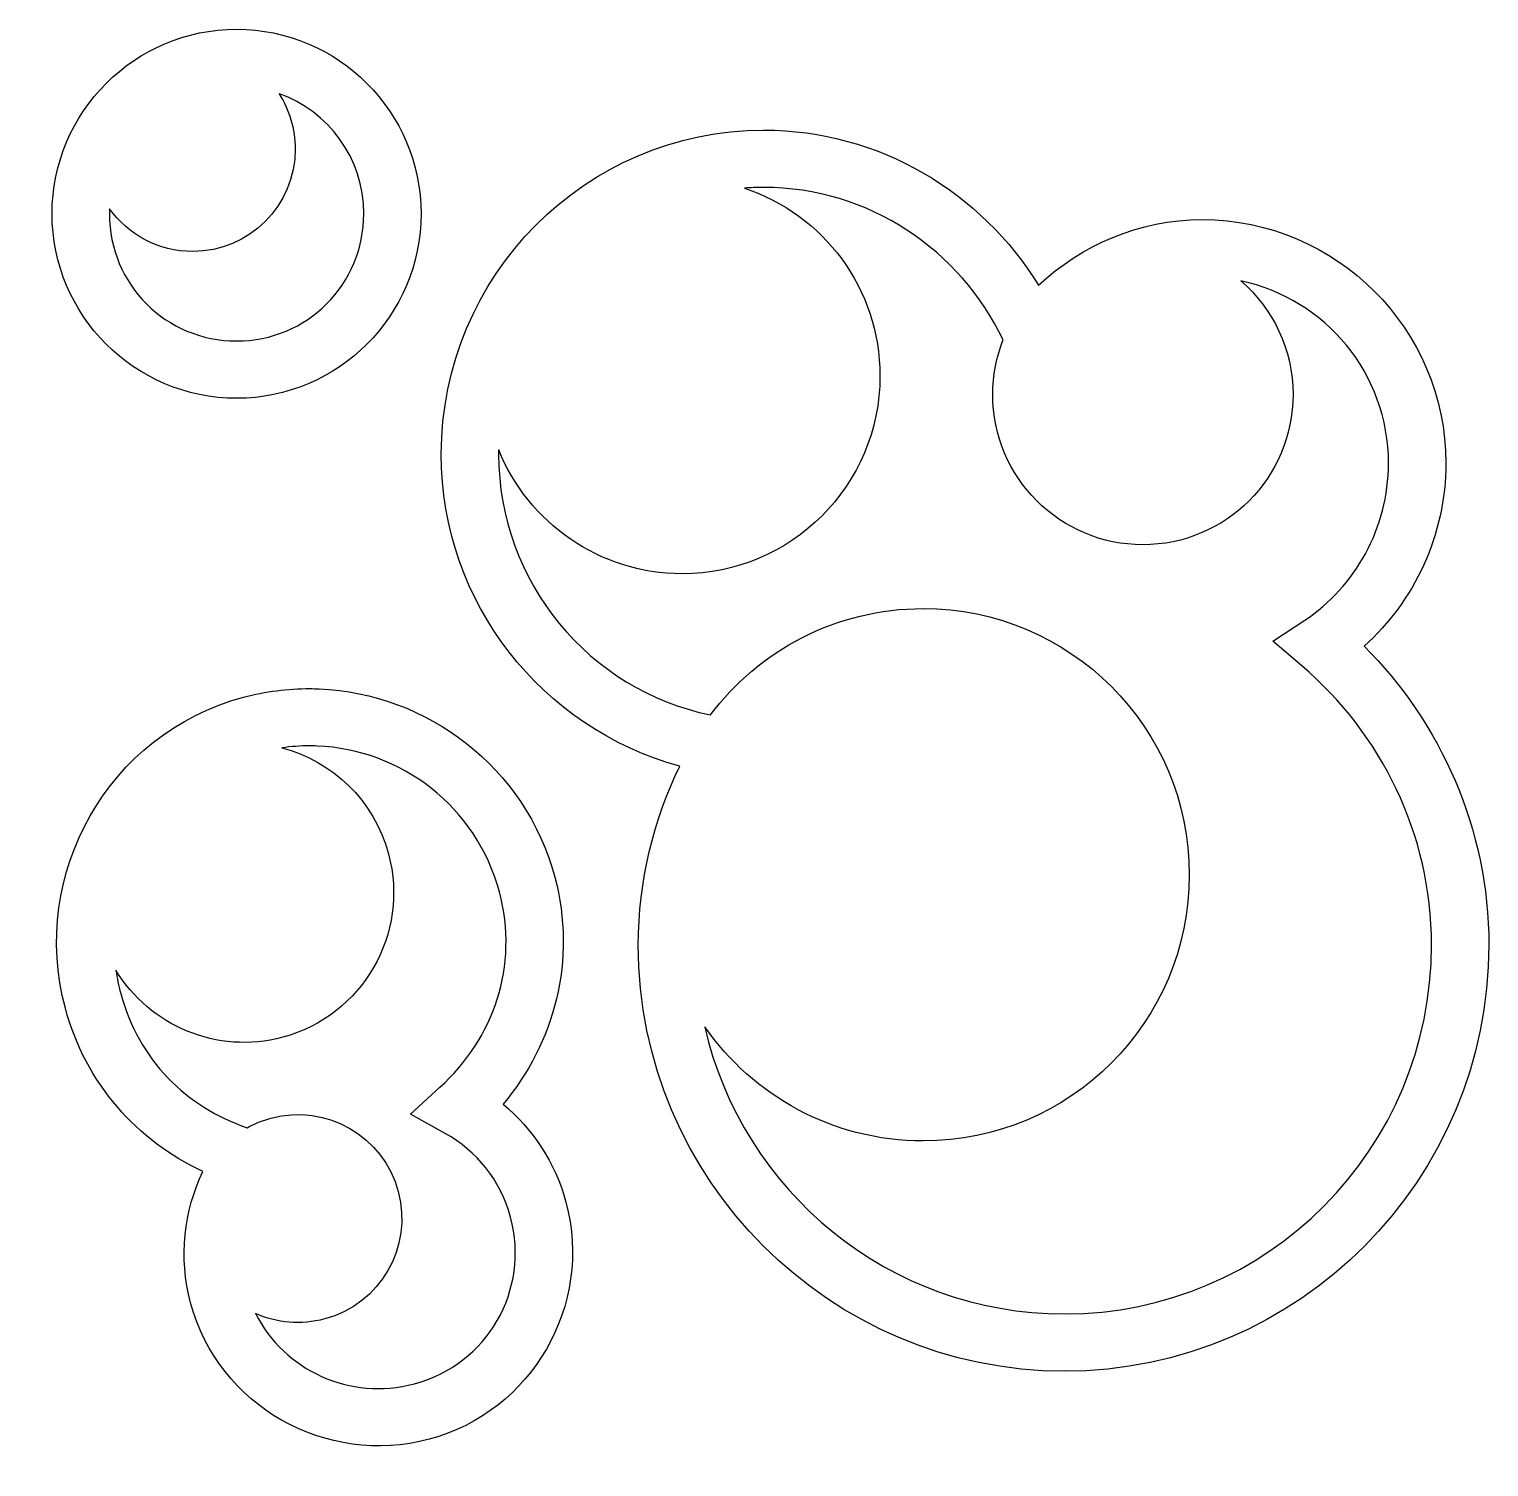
# Model space of a CAD drawing. Header units: centimetres. Extents: x -10.2 to 9.9, y -10.1 to 9.7.
import ezdxf

# ---------------------------------------------------------------- set-up
doc = ezdxf.new("R2010")
doc.units = ezdxf.units.CM
doc.header["$MEASUREMENT"] = 0
doc.layers.add('Layer 1', color=7, linetype='Continuous')

msp = doc.modelspace()

# ---------------------------------------------------------------- linework, layer by layer
at = {"layer": 'Layer 1'}
for points, knots in [([(-7.33491, 9.6646), (-8.73181, 9.6646), (-9.87266, 8.52366), (-9.87266, 7.12681), (-9.87266, 7.12681), (-9.87266, 5.72995), (-8.73181, 4.58906), (-7.33491, 4.58906), (-7.33491, 4.58906), (-5.93805, 4.58906), (-4.79724, 5.72996), (-4.79724, 7.12681), (-4.79724, 7.12681), (-4.79724, 8.52371), (-5.93805, 9.6646), (-7.33491, 9.6646)], [0, 0, 0, 0, 0.2, 0.2, 0.2, 0.2, 0.4, 0.4, 0.4, 0.4, 0.6, 0.6, 0.6, 0.6, 1, 1, 1, 1]), ([(-6.75088, 8.77726), (-6.06987, 8.53838), (-5.58536, 7.89258), (-5.58536, 7.12681), (-5.58536, 7.12681), (-5.58536, 6.15589), (-6.36399, 5.37726), (-7.33491, 5.37726), (-7.33491, 5.37726), (-8.30583, 5.37726), (-9.08446, 6.15589), (-9.08446, 7.12681), (-9.08446, 7.12681), (-9.08446, 7.15), (-9.08362, 7.17307), (-9.08277, 7.19605), (-9.08277, 7.19605), (-8.82694, 6.83998), (-8.40952, 6.60781), (-7.93761, 6.60781), (-7.93761, 6.60781), (-7.15919, 6.60781), (-6.52815, 7.2389), (-6.52815, 8.01736), (-6.52815, 8.01736), (-6.52815, 8.29727), (-6.61008, 8.55795), (-6.7508, 8.77723), (-6.7508, 8.77723), (-6.7508, 8.77723), (-6.75088, 8.77726), (-6.75088, 8.77726)], [0, 0, 0, 0, 0.11111111, 0.11111111, 0.11111111, 0.11111111, 0.22222222, 0.22222222, 0.22222222, 0.22222222, 0.33333333, 0.33333333, 0.33333333, 0.33333333, 0.44444444, 0.44444444, 0.44444444, 0.44444444, 0.55555556, 0.55555556, 0.55555556, 0.55555556, 0.66666667, 0.66666667, 0.66666667, 0.66666667, 0.77777778, 0.77777778, 0.77777778, 0.77777778, 1, 1, 1, 1]), ([(-0.0859, 8.27736), (-2.53797, 8.27728), (-4.51872, 6.26903), (-4.51872, 3.81978), (-4.51872, 3.81978), (-4.51872, 1.77345), (-3.12886, 0.04533), (-1.24067, -0.4698), (-1.24067, -0.4698), (-1.5953, -1.21419), (-1.80985, -2.0417), (-1.80985, -2.92794), (-1.80985, -2.92794), (-1.80985, -6.15316), (0.82607, -8.7892), (4.05133, -8.7892), (4.05133, -8.7892), (4.05133, -8.7892), (4.0515, -8.7892), (4.0515, -8.7892), (4.0515, -8.7892), (7.27672, -8.7892), (9.88805, -6.15109), (9.88805, -2.92794), (9.88805, -2.92794), (9.88805, -1.32206), (9.22348, 0.12616), (8.17358, 1.1815), (8.17358, 1.1815), (8.86336, 1.80053), (9.29706, 2.70575), (9.29706, 3.69674), (9.29706, 3.69674), (9.29706, 5.53927), (7.79027, 7.04597), (5.94774, 7.04597), (5.94774, 7.04597), (5.07305, 7.04597), (4.28653, 6.6945), (3.69471, 6.14315), (3.69471, 6.14315), (2.91228, 7.41477), (1.51391, 8.27727), (-0.08594, 8.27727), (-0.08594, 8.27727), (-0.08594, 8.27727), (-0.0859, 8.27736), (-0.0859, 8.27736)], [0, 0, 0, 0, 0.07692308, 0.07692308, 0.07692308, 0.07692308, 0.15384615, 0.15384615, 0.15384615, 0.15384615, 0.23076923, 0.23076923, 0.23076923, 0.23076923, 0.30769231, 0.30769231, 0.30769231, 0.30769231, 0.38461538, 0.38461538, 0.38461538, 0.38461538, 0.46153846, 0.46153846, 0.46153846, 0.46153846, 0.53846154, 0.53846154, 0.53846154, 0.53846154, 0.61538462, 0.61538462, 0.61538462, 0.61538462, 0.69230769, 0.69230769, 0.69230769, 0.69230769, 0.76923077, 0.76923077, 0.76923077, 0.76923077, 0.84615385, 0.84615385, 0.84615385, 0.84615385, 1, 1, 1, 1]), ([(-0.0859, 7.48924), (1.36746, 7.48924), (2.61749, 6.62366), (3.20856, 5.39362), (3.20856, 5.39362), (3.11689, 5.16001), (3.06603, 4.90603), (3.06603, 4.63995), (3.06603, 4.63995), (3.06603, 3.49973), (3.99027, 2.57541), (5.13049, 2.57541), (5.13049, 2.57541), (6.27071, 2.57541), (7.19503, 3.49973), (7.19503, 4.63995), (7.19503, 4.63995), (7.19503, 5.26446), (6.91731, 5.82373), (6.4791, 6.20227), (6.4791, 6.20227), (7.63855, 5.95761), (8.50894, 4.92905), (8.50894, 3.69678), (8.50894, 3.69678), (8.50894, 2.80176), (8.04594, 1.99307), (7.35624, 1.53837), (7.35624, 1.53837), (7.35624, 1.53837), (6.91963, 1.25053), (6.91963, 1.25053), (6.91963, 1.25053), (6.91963, 1.25053), (7.31677, 0.91023), (7.31677, 0.91023), (7.31677, 0.91023), (8.40238, -0.02008), (9.10005, -1.38995), (9.10005, -2.9279), (9.10005, -2.9279), (9.10005, -5.72676), (6.8482, -8.00104), (4.05153, -8.00104), (4.05153, -8.00104), (4.05153, -8.00104), (4.05137, -8.00103), (4.05137, -8.00103), (4.05137, -8.00103), (1.64096, -8.00103), (-0.38276, -6.30997), (-0.89586, -4.05234), (-0.89586, -4.05234), (-0.2345, -5.00112), (0.86453, -5.62208), (2.10878, -5.62208), (2.10878, -5.62208), (4.13031, -5.62208), (5.76896, -3.98335), (5.76896, -1.9619), (5.76896, -1.9619), (5.76896, 0.05963), (4.13031, 1.69828), (2.10878, 1.69828), (2.10878, 1.69828), (0.91197, 1.69828), (-0.1505, 1.12374), (-0.81835, 0.23556), (-0.81835, 0.23556), (-2.48036, 0.58033), (-3.7306, 2.05157), (-3.7306, 3.81984), (-3.7306, 3.81984), (-3.7306, 3.84067), (-3.73018, 3.86138), (-3.72988, 3.88208), (-3.72988, 3.88208), (-3.32739, 2.88295), (-2.34955, 2.17744), (-1.2063, 2.17744), (-1.2063, 2.17744), (0.29602, 2.17744), (1.51396, 3.39525), (1.51396, 4.89761), (1.51396, 4.89761), (1.51396, 6.10079), (0.73242, 7.12083), (-0.35045, 7.47964), (-0.35045, 7.47964), (-0.26316, 7.48588), (-0.17495, 7.48925), (-0.08593, 7.48925), (-0.08593, 7.48925), (-0.08593, 7.48925), (-0.0859, 7.48924), (-0.0859, 7.48924)], [0, 0, 0, 0, 0.04, 0.04, 0.04, 0.04, 0.08, 0.08, 0.08, 0.08, 0.12, 0.12, 0.12, 0.12, 0.16, 0.16, 0.16, 0.16, 0.2, 0.2, 0.2, 0.2, 0.24, 0.24, 0.24, 0.24, 0.28, 0.28, 0.28, 0.28, 0.32, 0.32, 0.32, 0.32, 0.36, 0.36, 0.36, 0.36, 0.4, 0.4, 0.4, 0.4, 0.44, 0.44, 0.44, 0.44, 0.48, 0.48, 0.48, 0.48, 0.52, 0.52, 0.52, 0.52, 0.56, 0.56, 0.56, 0.56, 0.6, 0.6, 0.6, 0.6, 0.64, 0.64, 0.64, 0.64, 0.68, 0.68, 0.68, 0.68, 0.72, 0.72, 0.72, 0.72, 0.76, 0.76, 0.76, 0.76, 0.8, 0.8, 0.8, 0.8, 0.84, 0.84, 0.84, 0.84, 0.88, 0.88, 0.88, 0.88, 0.92, 0.92, 0.92, 0.92, 1, 1, 1, 1]), ([(-6.32751, 0.59731), (-6.62943, 0.59849), (-6.93625, 0.56008), (-7.24121, 0.4784), (-7.24121, 0.4784), (-9.09985, -0.01982), (-10.18715, -1.9431), (-9.69007, -3.79832), (-9.69007, -3.79832), (-9.41303, -4.83228), (-8.69904, -5.62335), (-7.79926, -6.04157), (-7.79926, -6.04157), (-8.05581, -6.58689), (-8.13563, -7.22071), (-7.96717, -7.84931), (-7.96717, -7.84931), (-7.58648, -9.27008), (-6.10166, -10.10306), (-4.68595, -9.72368), (-4.68595, -9.72368), (-3.27024, -9.34438), (-2.42596, -7.88191), (-2.80526, -6.4662), (-2.80526, -6.4662), (-2.95234, -5.91734), (-3.2632, -5.45501), (-3.66953, -5.11611), (-3.66953, -5.11611), (-2.966, -4.27933), (-2.65294, -3.13363), (-2.95816, -1.99454), (-2.95816, -1.99454), (-2.95816, -1.99454), (-2.95816, -1.99441), (-2.95816, -1.99441), (-2.95816, -1.99441), (-3.3628, -0.48408), (-4.71024, 0.53326), (-6.19835, 0.59449), (-6.19835, 0.59449), (-6.24123, 0.59626), (-6.28437, 0.59719), (-6.32747, 0.59736), (-6.32747, 0.59736), (-6.32747, 0.59736), (-6.32751, 0.59731), (-6.32751, 0.59731)], [0, 0, 0, 0, 0.07692308, 0.07692308, 0.07692308, 0.07692308, 0.15384615, 0.15384615, 0.15384615, 0.15384615, 0.23076923, 0.23076923, 0.23076923, 0.23076923, 0.30769231, 0.30769231, 0.30769231, 0.30769231, 0.38461538, 0.38461538, 0.38461538, 0.38461538, 0.46153846, 0.46153846, 0.46153846, 0.46153846, 0.53846154, 0.53846154, 0.53846154, 0.53846154, 0.61538462, 0.61538462, 0.61538462, 0.61538462, 0.69230769, 0.69230769, 0.69230769, 0.69230769, 0.76923077, 0.76923077, 0.76923077, 0.76923077, 0.84615385, 0.84615385, 0.84615385, 0.84615385, 1, 1, 1, 1]), ([(-6.32751, -0.18976), (-6.29403, -0.18984), (-6.26063, -0.19052), (-6.22736, -0.19187), (-6.22736, -0.19187), (-5.07335, -0.23754), (-4.0342, -1.02372), (-3.71942, -2.19843), (-3.71942, -2.19843), (-3.44765, -3.21278), (-3.80388, -4.22097), (-4.53706, -4.88453), (-4.53706, -4.88453), (-4.53706, -4.88453), (-4.94453, -5.2532), (-4.94453, -5.2532), (-4.94453, -5.2532), (-4.94453, -5.2532), (-4.46453, -5.5208), (-4.46453, -5.5208), (-4.46453, -5.5208), (-4.03484, -5.76031), (-3.70382, -6.15771), (-3.56656, -6.67013), (-3.56656, -6.67013), (-3.29698, -7.67626), (-3.88392, -8.69293), (-4.88992, -8.96238), (-4.88992, -8.96238), (-5.77207, -9.19877), (-6.68164, -8.77756), (-7.07317, -7.99526), (-7.07317, -7.99526), (-6.78432, -8.12417), (-6.45102, -8.15875), (-6.12169, -8.07049), (-6.12169, -8.07049), (-5.35904, -7.8661), (-4.90641, -7.08216), (-5.1108, -6.31947), (-5.1108, -6.31947), (-5.31519, -5.55686), (-6.09909, -5.10436), (-6.86174, -5.3087), (-6.86174, -5.3087), (-6.97838, -5.3399), (-7.08776, -5.3849), (-7.18863, -5.44111), (-7.18863, -5.44111), (-8.01997, -5.16162), (-8.68458, -4.50625), (-8.9289, -3.59428), (-8.9289, -3.59428), (-8.95749, -3.48785), (-8.97866, -3.38133), (-8.99418, -3.27498), (-8.99418, -3.27498), (-8.53193, -4.03843), (-7.60622, -4.43924), (-6.70079, -4.19665), (-6.70079, -4.19665), (-5.60257, -3.9024), (-4.95082, -2.77348), (-5.24515, -1.67517), (-5.24515, -1.67517), (-5.44334, -0.93521), (-6.0207, -0.39853), (-6.71209, -0.21675), (-6.71209, -0.21675), (-6.58327, -0.19853), (-6.45487, -0.18947), (-6.32752, -0.18976), (-6.32752, -0.18976), (-6.32752, -0.18976), (-6.32751, -0.18976), (-6.32751, -0.18976)], [0, 0, 0, 0, 0.05, 0.05, 0.05, 0.05, 0.1, 0.1, 0.1, 0.1, 0.15, 0.15, 0.15, 0.15, 0.2, 0.2, 0.2, 0.2, 0.25, 0.25, 0.25, 0.25, 0.3, 0.3, 0.3, 0.3, 0.35, 0.35, 0.35, 0.35, 0.4, 0.4, 0.4, 0.4, 0.45, 0.45, 0.45, 0.45, 0.5, 0.5, 0.5, 0.5, 0.55, 0.55, 0.55, 0.55, 0.6, 0.6, 0.6, 0.6, 0.65, 0.65, 0.65, 0.65, 0.7, 0.7, 0.7, 0.7, 0.75, 0.75, 0.75, 0.75, 0.8, 0.8, 0.8, 0.8, 0.85, 0.85, 0.85, 0.85, 0.9, 0.9, 0.9, 0.9, 1, 1, 1, 1])]:
    msp.add_open_spline(points, degree=3, knots=knots, dxfattribs=at)

doc.saveas('drawing.dxf')
